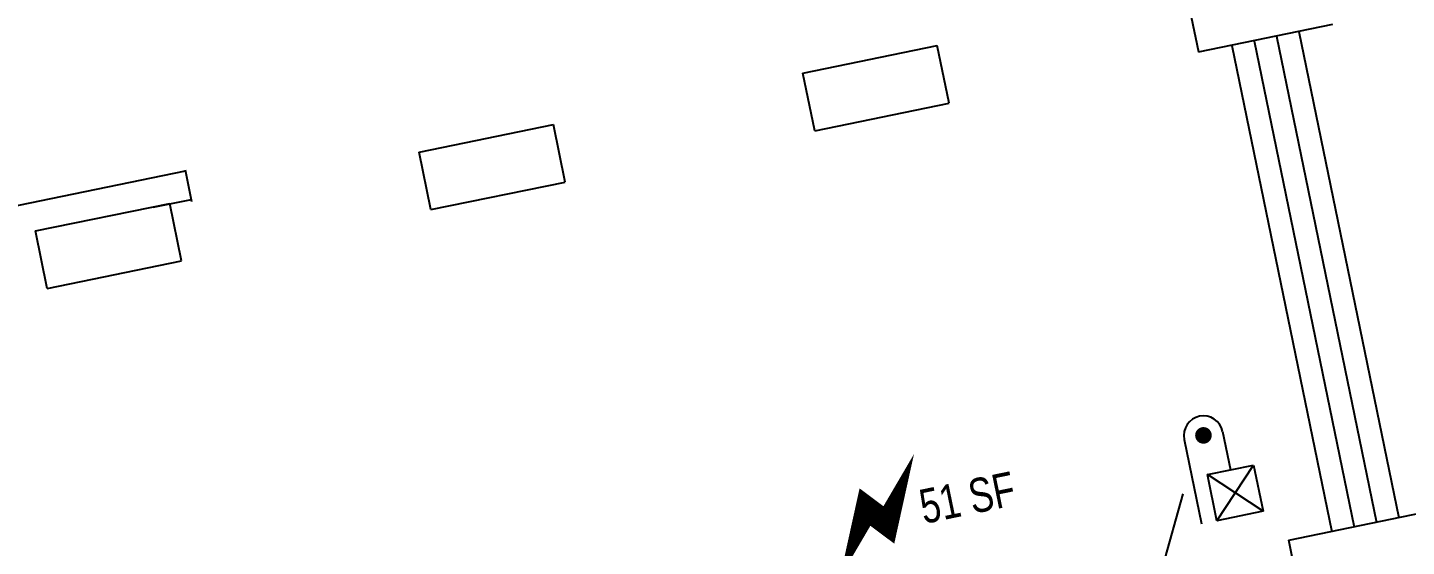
# Model space of a CAD drawing. Header units: inches. Extents: x 69197276 to 69201754, y 27670933 to 27674904.
# Drawn here: x 69197920 to 69198765, y 27672937 to 27673254 of the extents above; entities that cross this region are included whole.
import ezdxf
from ezdxf.enums import TextEntityAlignment as Align

# ---------------------------------------------------------------- set-up
doc = ezdxf.new("R2010")
doc.units = ezdxf.units.IN
doc.header["$LTSCALE"] = 100
doc.header["$MEASUREMENT"] = 0
doc.layers.get('0').update_dxf_attribs({"linetype": 'CONTINUOUS'})
for name, color, linetype in [('A-IDEN-ICON', 4, 'CONTINUOUS'), ('A-SITE', 3, 'CONTINUOUS'), ('A-WALL', 5, 'CONTINUOUS'), ('AREA-TEXT', 3, 'CONTINUOUS')]:
    doc.layers.add(name, color=color, linetype=linetype)
doc.styles.add('CP_AREA', font='arial.ttf', dxfattribs={"height": 15})

# ---------------------------------------------------------------- blocks, each defined once
blk = doc.blocks.new('CPELECT')
blk.add_lwpolyline([(0.0623, 0.0629, 0, 0.03, 0), (0.0105, -0.0168, 0.03, 0.03, 0), (-0.0105, 0.0068, 0.03, 0, 0), (-0.0623, -0.0729, 0.03, 0, 0)], format="xyseb")
blk = doc.blocks.new('CPELEV')
for p, q in [((-0.035, 0.03), (-0.035, -0.08)), ((0.015, 0.03), (0.015, -0.02)), ((0.045, -0.08), (-0.015, -0.02)), ((-0.015, -0.08), (0.045, -0.02)), ((-0.015, -0.02), (0.045, -0.02)), ((-0.015, -0.08), (-0.015, -0.02)), ((0.045, -0.02), (0.045, -0.08)), ((0.045, -0.08), (-0.015, -0.08))]:
    blk.add_line(p, q)
at = {"const_width": 0.0106}
blk.add_lwpolyline([(-0.0153, 0.03, 1), (-0.0047, 0.03, 1)], format="xyb", close=True, dxfattribs=at)
blk.add_arc((-0.01, 0.03), 0.025, 0, 180)

msp = doc.modelspace()

# ---------------------------------------------------------------- linework, layer by layer
at = {"layer": 'A-IDEN-ICON'}
msp.add_lwpolyline([(69198627.5, 27672969.17), (69198602.61, 27672880.12)], dxfattribs=at)
at = {"layer": 'A-SITE'}
for p, q in [((69198732.67, 27672948.47), (69198671.47, 27673246.24)), ((69198746.39, 27672951.29), (69198685.18, 27673249.06)), ((69198760.1, 27672954.11), (69198698.89, 27673251.88)), ((69198718.96, 27672945.65), (69198657.75, 27673243.42)), ((69197440.4, 27673048.33), (69198016.43, 27673166.73)), ((69198016.3, 27673167.41), (69198020.28, 27673148.04)), ((69198020.06, 27673149.1), (69197996.48, 27673144.26))]:
    msp.add_line(p, q, dxfattribs=at)
at = {"layer": 'A-WALL'}
for p, q in [((69198629.83, 27673274.95), (69198637.08, 27673239.69)), ((69198637.08, 27673239.69), (69198719.36, 27673256.6)), ((69198394.75, 27673226.63), (69198477.03, 27673243.54)), ((69198484.28, 27673208.28), (69198477.03, 27673243.54)), ((69198402, 27673191.37), (69198394.75, 27673226.63)), ((69198402, 27673191.37), (69198484.28, 27673208.28)), ((69198159.66, 27673178.31), (69198241.94, 27673195.22)), ((69198249.19, 27673159.96), (69198241.94, 27673195.22)), ((69198166.91, 27673143.05), (69198159.66, 27673178.31)), ((69198166.91, 27673143.05), (69198249.19, 27673159.96)), ((69197924.58, 27673129.99), (69198006.86, 27673146.9)), ((69198014.11, 27673111.64), (69198006.86, 27673146.9)), ((69197931.83, 27673094.73), (69197924.58, 27673129.99)), ((69197931.83, 27673094.73), (69198014.11, 27673111.64)), ((69198692.41, 27672940.7), (69198780.57, 27672958.82)), ((69198706.91, 27672870.18), (69198692.41, 27672940.7))]:
    msp.add_line(p, q, dxfattribs=at)

# ---------------------------------------------------------------- block references
at = {"layer": 'A-IDEN-ICON', "xscale": 480.0000000017439, "yscale": 480.0000000017439, "zscale": 480.0000000017439, "rotation": 11.61504941844448}
for name, p in [('CPELEV', (69198647.76, 27672991.71)), ('CPELECT', (69198439.62, 27672957.86))]:
    msp.add_blockref(name, p, dxfattribs=at)

# ---------------------------------------------------------------- texts
at = {"layer": 'AREA-TEXT', "style": 'CP_AREA', "width": 0.75}
msp.add_text('51 SF', height=21, rotation=11.67794, dxfattribs=at).set_placement((69198495.49, 27672966.79), align=Align.MIDDLE_CENTER)

doc.saveas('drawing.dxf')
